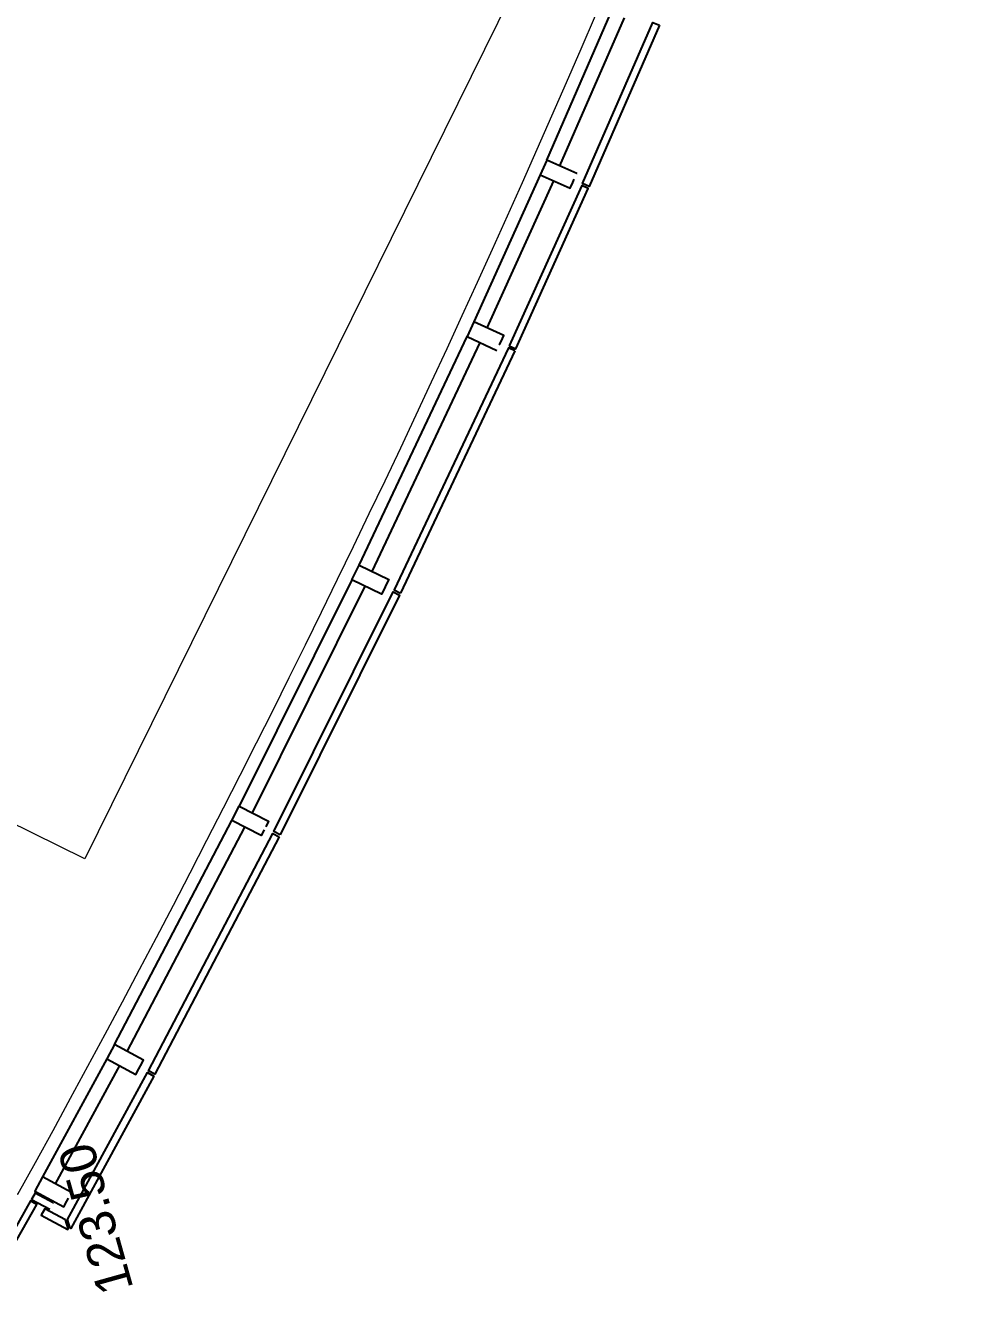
# Model space of a CAD drawing. Header units: centimetres. Extents: x 139057 to 200038, y 34824 to 80516.
# Drawn here: x 176912 to 177434, y 49171 to 49875 of the extents above; entities that cross this region are included whole.
import ezdxf

# ---------------------------------------------------------------- set-up
doc = ezdxf.new("R2010")
doc.units = ezdxf.units.CM
doc.header["$LTSCALE"] = 100
doc.layers.add('410_STRUTTURE_001-AM_0', color=7, linetype='Continuous', lineweight=0)
for name, color, linetype in [('A-FACCIATA MONTANTI', 13, 'Continuous'), ('A-FACCIATTA STONE', 13, 'Continuous'), ('A-FACCIATTE VISTE', 8, 'Continuous'), ('CR_QUOTE CORONAMENTO PARATIA', 8, 'Continuous')]:
    doc.layers.add(name, color=color, linetype=linetype)
doc.styles.get("Standard").update_dxf_attribs({"font": 'arial.ttf'})

msp = doc.modelspace()

# ---------------------------------------------------------------- linework, layer by layer
at = {"layer": '410_STRUTTURE_001-AM_0', "elevation": -3.490789228516181e-08}
msp.add_lwpolyline([(177270.9965315355, 50071.48187962335), (176945.252602127, 49411.49180966031), (176468.1945624264, 49646.94801950616), (176563.350737455, 49839.74403178853), (176536.4489682993, 49853.02163760525), (176419.1634502398, 49615.38934339744), (176158.1063169787, 49744.23639846009), (176114.7328060853, 49656.3572844134), (176159.5690880126, 49634.22794138056), (176180.8132573204, 49677.27077203405), (176691.9468712831, 49424.99626147908), (176663.1787253456, 49366.70909498048), (176708.0150072767, 49344.57975194764), (176736.7696883107, 49402.84763980818), (176825.7781512762, 49358.9426509754), (176791.1756086225, 49288.83440713745), (176908.0059627766, 49225.03851100963, 0.04492249828554178), (177431.9626622671, 50410.22371965062)], format="xyb", dxfattribs=at)
at = {"layer": 'A-FACCIATA MONTANTI', "elevation": -3.490789228516181e-08}
for points in [[(177218.6474099705, 49792.42271012974), (177218.6472738093, 49792.42147805703), (177201.9149837407, 49799.83529879314), (177198.2690833645, 49791.6068475188), (177215.0013733531, 49784.19302681249), (177216.4192222605, 49787.39298067403), (177217.2294229517, 49789.22152678084)], [(177218.6474099705, 49792.42271012974), (177201.9151199037, 49799.8365308733), (177198.2692195257, 49791.60807959151), (177215.0015095106, 49784.1942588852), (177216.4193584198, 49787.39421274674), (177217.2295591129, 49789.22275885355)], [(177175.6966848435, 49697.27766444695), (177175.6965487121, 49697.27643235934), (177176.53229007, 49699.093447061), (177177.9948370351, 49702.27321836513), (177161.3680662705, 49709.92075148386), (177157.6072329736, 49701.74419151407), (177174.2340036581, 49694.0966584326)], [(177175.6966848435, 49697.27766444695), (177176.5324262033, 49699.09467914116), (177177.9949731665, 49702.27445045274), (177161.3682024056, 49709.92198357147), (177157.6073691087, 49701.74542360914), (177174.2341397895, 49694.09789052021)], [(177044.8753818372, 49427.55047457081), (177043.2834234933, 49424.43347957146), (177026.9849116417, 49432.75770807427), (177031.0785239587, 49440.77283989799), (177047.3770357358, 49432.44861143988), (177045.7850741526, 49429.33161632132)], [(177044.8755178849, 49427.55170669567), (177043.283559539, 49424.43471169633), (177026.9850476912, 49432.75894020659), (177031.07866001, 49440.7740720303), (177047.3771717834, 49432.44984356475)], [(176937.8506118195, 49226.06800507915), (176937.8504758371, 49226.06677291703), (176921.7230984481, 49234.71789811712), (176917.4687278928, 49226.78692521316), (176933.5961052055, 49218.13580005032), (176935.2505814532, 49221.22006797206), (176936.1959978422, 49222.9825077222)], [(176937.8506118195, 49226.06800507915), (176921.7232344343, 49234.71913027924), (176917.4688638771, 49226.78815738273), (176933.596241186, 49218.13703221243), (176935.2507174375, 49221.22130013418), (176936.1961338246, 49222.98373988432)]]:
    msp.add_lwpolyline(points, dxfattribs=at)
for points in [[(177093.7014238617, 49566.58447718781), (177097.6326138756, 49574.68050985944), (177114.0956349118, 49566.68656189901), (177112.5668375461, 49563.53810531807), (177111.6932391027, 49561.73898559224), (177110.1644449705, 49558.59052919012)], [(177093.7015599521, 49566.58570929777), (177097.6327499697, 49574.68174196941), (177114.0957710022, 49566.68779400897), (177112.5669736365, 49563.53933742058), (177111.6933751913, 49561.74021769476), (177110.164581061, 49558.59176129264)], [(176961.7707954129, 49308.26949688953), (176957.5164248595, 49300.33852399301), (176973.6438021722, 49291.68739882272), (176975.2982784199, 49294.77166674447), (176976.2436948071, 49296.5341064946), (176977.8981728019, 49299.61837168944)], [(176961.7709314233, 49308.2707290442), (176957.5165608661, 49300.33975614768), (176973.6439381751, 49291.68863097739), (176975.2984144246, 49294.77289889169), (176976.2438308137, 49296.53533864927), (176977.8983088086, 49299.61960383665)]]:
    msp.add_lwpolyline(points, close=True, dxfattribs=at)
at = {"layer": 'A-FACCIATTA STONE', "elevation": -3.490789228516181e-08}
for points in [[(177264.5148344213, 49874.79915513259), (177225.4690537254, 49785.12183317703), (177221.8124684306, 49786.74365857404), (177260.8364980916, 49876.37096488637), (177264.5148581328, 49874.7991449998)], [(177264.5149706068, 49874.8003871904), (177225.4691898847, 49785.12306524974), (177221.81260459, 49786.74489064675), (177260.8366342807, 49876.37219694418), (177264.5149943201, 49874.80037705761)], [(177181.0835333342, 49696.55980444115), (177184.7176443996, 49694.88828414094), (177224.9825202996, 49784.02488958996), (177221.3259331068, 49785.64671582889), (177181.0723093828, 49696.53495732856)], [(177181.0836694656, 49696.56103652131), (177184.717780531, 49694.8895162211), (177224.982656459, 49784.02612166267), (177221.326069268, 49785.64794790161), (177181.0724455143, 49696.53618941617)], [(177184.2528337805, 49693.81996114713), (177180.6181838984, 49695.49065552068), (177117.0641425053, 49560.90968702894), (177120.6628880376, 49559.16224441093)], [(177184.25296991, 49693.82119322729), (177180.6183200279, 49695.49188760084), (177117.0642785939, 49560.91091913146), (177120.6630241262, 49559.16347651344)], [(177184.2528121645, 49693.81997107875), (177120.6625908936, 49559.16238869142)], [(177184.2529482959, 49693.82120316636), (177120.6627269821, 49559.16362079394)], [(177053.24564145, 49423.72463803154), (176984.1572039152, 49291.83518567842), (176980.6321568625, 49293.72610833657), (177049.6831703844, 49425.5441184507), (177053.2456626265, 49423.7246272133)], [(177053.2457774939, 49423.72587015641), (176984.1573399218, 49291.83641782564), (176980.6322928692, 49293.72734048378), (177049.6833064283, 49425.54535057556), (177053.2457986722, 49423.72585933816)], [(176927.6649956877, 49220.27225988519), (176927.6648597071, 49220.27102772307), (176917.6288620314, 49225.75124176007), (176915.6244854914, 49222.21383340818), (176925.7331034342, 49216.73337365848)], [(176927.6649956877, 49220.27225988519), (176917.6289980138, 49225.75247392219), (176915.6246214738, 49222.21506557774), (176925.7332394148, 49216.73460582059)], [(176934.5344299661, 49210.78716857147), (176923.0430860376, 49217.02349370879), (176921.0387094977, 49213.48608535689), (176935.7370258017, 49205.5729816423), (176935.9525885979, 49205.96905320299), (176934.5344299661, 49210.78716857147)], [(176934.5345659467, 49210.78840073359), (176923.04322202, 49217.02472587091), (176921.0388454782, 49213.48731752646), (176935.7371617785, 49205.57421380442), (176935.9527245747, 49205.9702853651), (176934.5345659467, 49210.78840073359)]]:
    msp.add_lwpolyline(points, dxfattribs=at)
for points in [[(177053.7914776007, 49424.79331145596), (177050.2290064028, 49426.61279194218), (177116.5403190019, 49559.83005325657), (177120.138729368, 49558.08277338159)], [(177053.7916136464, 49424.79454358083), (177050.2291424485, 49426.61402406704), (177116.5404550905, 49559.83128536653), (177120.1388654547, 49558.08400549155)], [(176937.1037685057, 49206.30785229963), (176935.6855789447, 49211.1260727511), (176980.0648703804, 49292.66866517228), (176983.5899545109, 49290.77772262853), (176937.49945264, 49206.09178670657)], [(176937.1039044826, 49206.30908446175), (176935.6857149234, 49211.12730491322), (176980.0650063852, 49292.66989731949), (176983.5900905157, 49290.7789547683), (176937.4995886168, 49206.09301886868)], [(176901.9370230796, 49189.91694495988), (176918.6535875617, 49219.41904378098), (176915.1314432459, 49221.34369158906), (176900.1721795598, 49194.91613244426), (176901.5348572588, 49190.13654990655)], [(176901.9371590527, 49189.9181771369), (176918.6537235441, 49219.42027595055), (176915.1315792283, 49221.34492375862), (176900.1723155329, 49194.91736461383), (176901.53499323, 49190.13778208357)]]:
    msp.add_lwpolyline(points, close=True, dxfattribs=at)
at = {"layer": 'A-FACCIATTE VISTE'}
for p, q in [((177201.918083957, 49799.83392418337, -3.490789228516181e-08), (177237.6990937652, 49882.01678752315, -3.490789228516181e-08)), ((177201.918220122, 49799.83515626353, -3.490789228516181e-08), (177237.6992299544, 49882.01801958841, -3.490789228516181e-08)), ((177209.2324156562, 49796.59305709761, -3.490789228516181e-08), (177245.0557656089, 49878.87316851479, -3.490789228516181e-08)), ((177209.2325518174, 49796.59428917777, -3.490789228516181e-08), (177245.0559017981, 49878.87440058005, -3.490789228516181e-08)), ((177198.2690833645, 49791.6068475188, -3.490789228516181e-08), (177161.3683366707, 49709.92062724542, -3.490789228516181e-08)), ((177198.2692195257, 49791.60807959151, -3.490789228516181e-08), (177161.3684728058, 49709.92185933304, -3.490789228516181e-08)), ((177205.5834523836, 49788.36596294653, -3.490789228516181e-08), (177168.6365580583, 49706.57758686852, -3.490789228516181e-08)), ((177205.583588543, 49788.36719501924, -3.490789228516181e-08), (177168.6366941935, 49706.57881895614, -3.490789228516181e-08)), ((177097.6284881333, 49574.68251059365, -3.490789228516181e-08), (177157.6419016036, 49701.75960038763, -3.490789228516181e-08)), ((177097.6286242275, 49574.68374270362, -3.490789228516181e-08), (177157.6420377368, 49701.76083247524, -3.490789228516181e-08)), ((177104.8253844219, 49571.18791677219, -3.490789228516181e-08), (177164.9111595569, 49698.41823080343, -3.490789228516181e-08)), ((177104.825520516, 49571.18914888215, -3.490789228516181e-08), (177164.9112956884, 49698.41946289104, -3.490789228516181e-08)), ((177093.7014238598, 49566.58447718781, -3.490789228516181e-08), (177031.0785239568, 49440.77283989799, -3.490789228516181e-08)), ((177093.7015599521, 49566.58570929777, -3.490789228516181e-08), (177031.0786600081, 49440.7740720303, -3.490789228516181e-08)), ((177100.8982434893, 49563.08991798919, -3.490789228516181e-08), (177038.2037325042, 49437.13374298972, -3.490789228516181e-08)), ((177100.8983795779, 49563.09115009916, -3.490789228516181e-08), (177038.2038685536, 49437.13497512203, -3.490789228516181e-08)), ((176961.7707954129, 49308.26949688953, -3.490789228516181e-08), (177026.9851766551, 49432.75757271957, -3.490789228516181e-08)), ((176961.7709314233, 49308.2707290442, -3.490789228516181e-08), (177026.9853127046, 49432.75880485189, -3.490789228516181e-08)), ((176968.8208881865, 49304.48765228104, -3.490789228516181e-08), (177034.1101202058, 49429.11861115855, -3.490789228516181e-08)), ((176968.8210241949, 49304.48888442826, -3.490789228516181e-08), (177034.1102562534, 49429.11984329086, -3.490789228516181e-08)), ((176957.5123853373, 49300.34069354248, -3.490789228516181e-08), (176921.7230984481, 49234.71789811712, -3.490789228516181e-08)), ((176957.5125213439, 49300.34192569715, -3.490789228516181e-08), (176921.7232344324, 49234.71913027924, -3.490789228516181e-08)), ((176964.5625511023, 49296.55880712134, -3.490789228516181e-08), (176928.7963350775, 49230.92363856894, -3.490789228516181e-08)), ((176964.5626871089, 49296.560039276, -3.490789228516181e-08), (176928.7964710636, 49230.92487073105, -3.490789228516181e-08))]:
    msp.add_line(p, q, dxfattribs=at)

# ---------------------------------------------------------------- texts
at = {"layer": 'CR_QUOTE CORONAMENTO PARATIA', "width": 0.9999999927240424}
msp.add_text(' 123.50', height=20.00000007683411, rotation=105.6601049422317, dxfattribs=at).set_placement((176974.46781979, 49165.39543970835, -3.345278970044408e-08))

doc.saveas('drawing.dxf')
